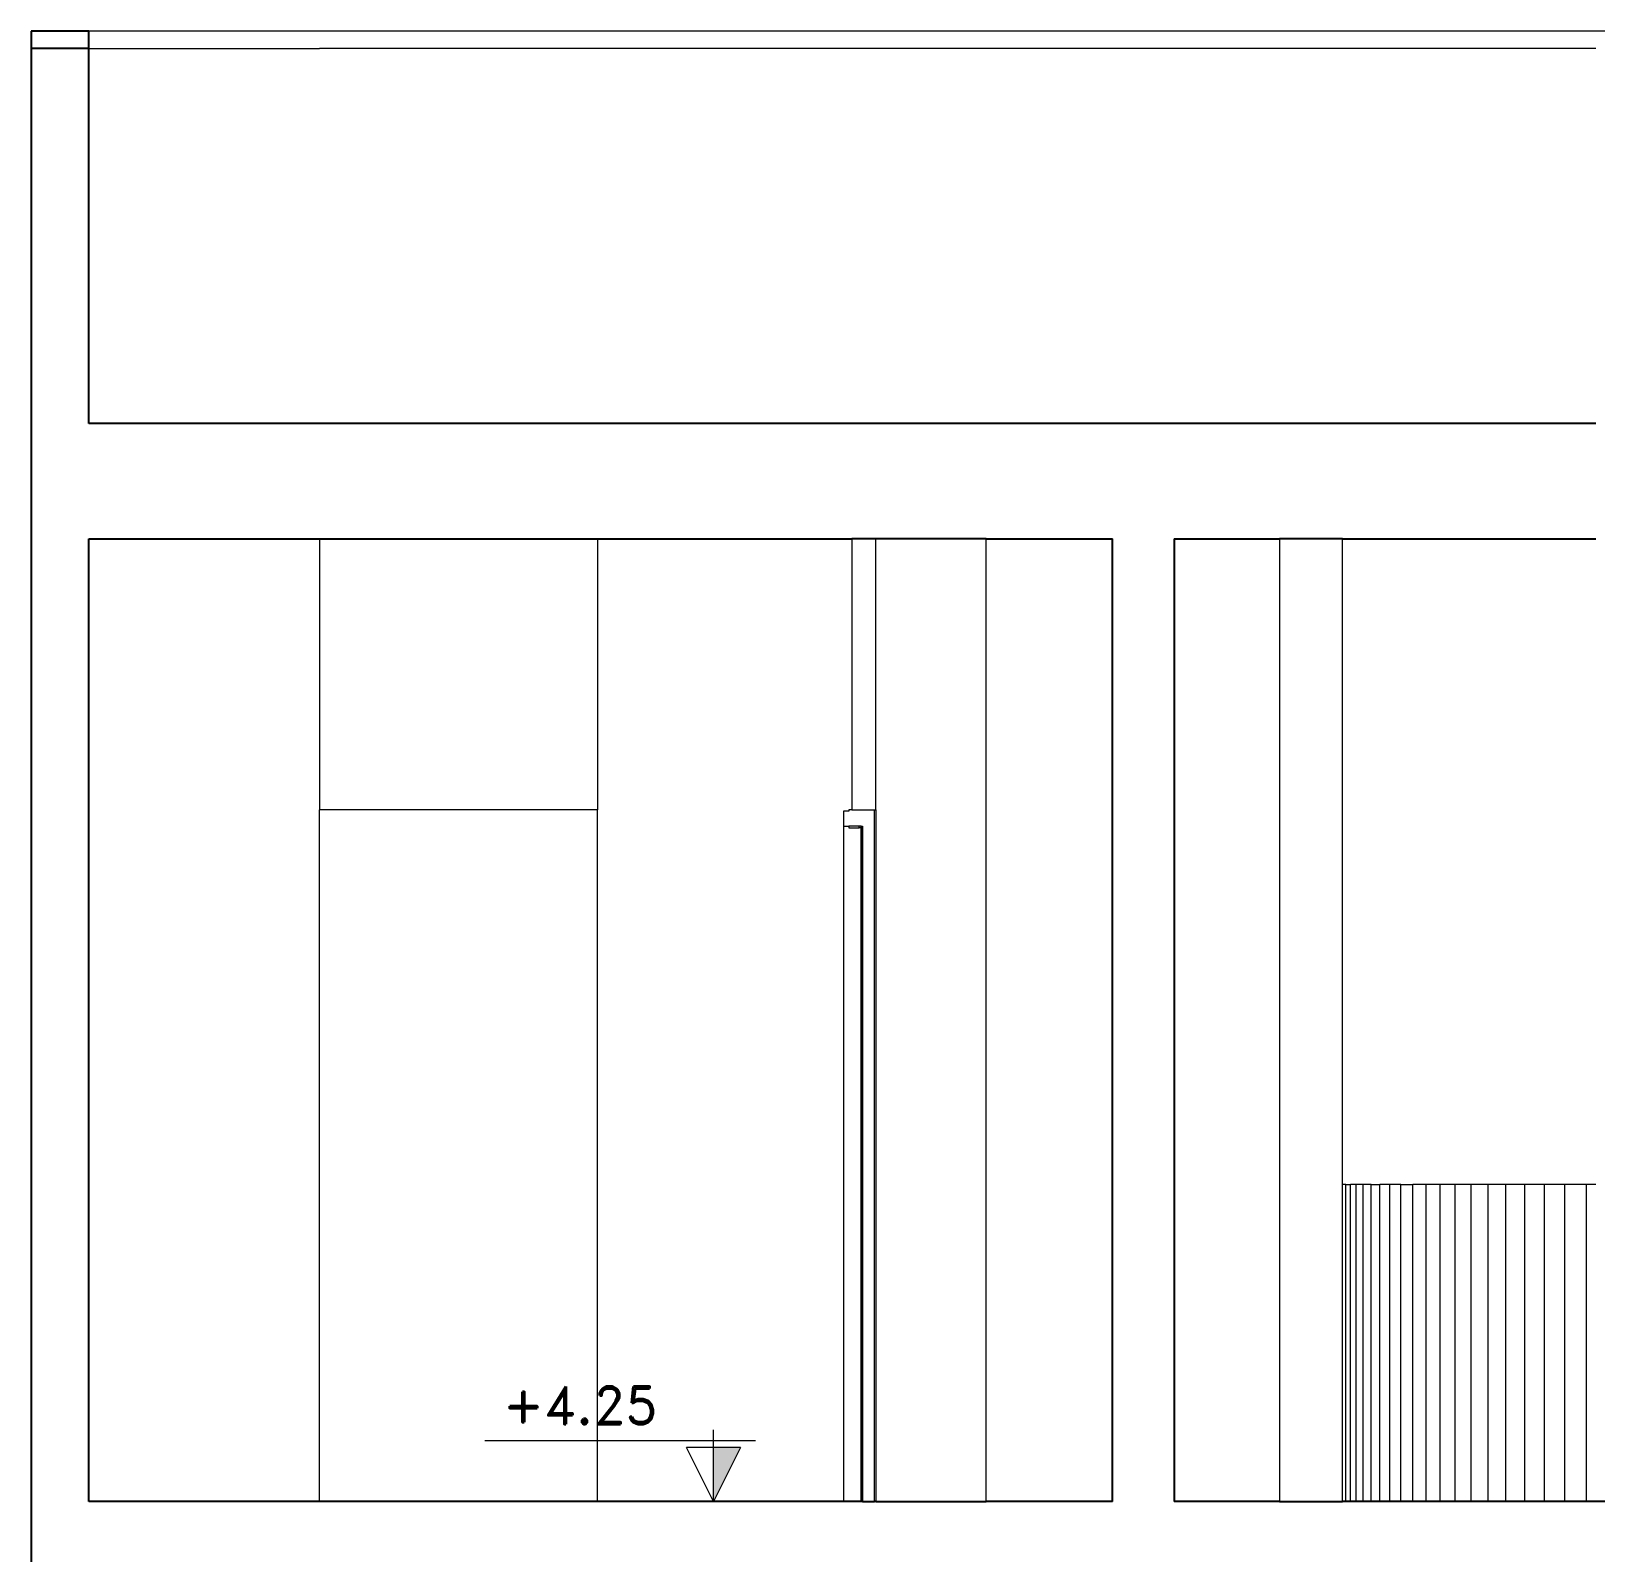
# Model space of a CAD drawing. Header units: metres. Extents: x 294 to 1101, y -498 to -355.
# Drawn here: x 615.46 to 620.89, y -484.09 to -478.82 of the extents above; entities that cross this region are included whole.
import ezdxf

# ---------------------------------------------------------------- set-up
doc = ezdxf.new("R2010")
doc.units = ezdxf.units.M
doc.layers.add('19-JARDINERIA', color=80, linetype='Continuous', lineweight=0)
doc.layers.add('D', color=2, linetype='Continuous', lineweight=13)
doc.layers.add('SectionCutEdges', color=7, linetype='Continuous')
doc.styles.add('ROMAND', font='romand.shx', dxfattribs={"height": 0.2})

msp = doc.modelspace()

# ---------------------------------------------------------------- linework, layer by layer
for p, q in [((619.2136, -483.9176), (619.2136, -480.5776)), ((619.428, -480.5776), (619.428, -483.9176))]:
    msp.add_line(p, q)
at = {"layer": '19-JARDINERIA', "color": 251}
for p, q in [((616.4644, -478.8176), (615.6644, -478.8176)), ((620.6892, -478.8176), (616.4644, -478.8176)), ((620.8892, -478.8176), (620.6892, -478.8176)), ((625.5486, -478.8176), (620.8892, -478.8176)), ((615.6644, -478.8776), (616.4644, -478.8776)), ((620.6892, -478.8776), (616.4644, -478.8776)), ((620.8892, -478.8776), (620.6892, -478.8776)), ((616.4644, -480.5776), (616.4644, -481.5176)), ((617.4279, -480.5776), (617.4279, -481.5176)), ((618.3099, -480.5776), (618.3099, -481.5176)), ((618.3925, -481.5176), (618.3925, -480.5776)), ((618.7753, -483.9176), (618.7753, -480.5776)), ((619.7927, -480.5776), (619.7927, -483.9176)), ((620.0114, -482.8176), (620.0114, -480.5776)), ((616.4644, -483.9176), (616.4644, -481.5176)), ((617.4279, -481.5176), (616.4644, -481.5176)), ((617.4279, -483.9176), (617.4279, -481.5176)), ((618.2806, -481.5229), (618.2806, -481.5751)), ((618.299, -481.5229), (618.2806, -481.5229)), ((618.299, -481.5176), (618.299, -481.5229)), ((618.3099, -481.5176), (618.299, -481.5176)), ((618.3099, -481.5176), (618.3887, -481.5176)), ((618.3887, -483.9176), (618.3887, -481.5176)), ((618.3887, -481.5176), (618.3925, -481.5176)), ((618.3925, -481.5176), (618.3925, -483.9176)), ((618.2806, -481.5751), (618.2806, -483.9176)), ((618.2806, -481.5751), (618.299, -481.5751)), ((618.299, -481.5751), (618.299, -481.5804)), ((618.3357, -481.5751), (618.299, -481.5751)), ((618.299, -481.5804), (618.3357, -481.5804)), ((618.3357, -481.5804), (618.3357, -481.5751)), ((618.3422, -481.5751), (618.3357, -481.5751)), ((618.3422, -481.5804), (618.3357, -481.5804)), ((618.3422, -481.5751), (618.3454, -481.5751)), ((618.3422, -481.5804), (618.3422, -481.5751)), ((618.3423, -481.5804), (618.3422, -481.5804)), ((618.3422, -483.9176), (618.3422, -481.5804)), ((618.3423, -481.5804), (618.3423, -483.9176)), ((618.3454, -481.5751), (618.3462, -481.5751)), ((618.3454, -481.5751), (618.3454, -483.9176)), ((618.3462, -481.5751), (618.3462, -483.9176)), ((620.0228, -482.8176), (620.0114, -482.8176)), ((620.0114, -483.9176), (620.0114, -482.8176)), ((620.0228, -483.9176), (620.0228, -482.8176)), ((620.0228, -482.8176), (620.0391, -482.8176)), ((620.0391, -483.9176), (620.0391, -482.8176)), ((620.0442, -482.8176), (620.0391, -482.8176)), ((620.059, -482.8176), (620.0442, -482.8176)), ((620.059, -483.9176), (620.059, -482.8176)), ((620.0827, -482.8176), (620.059, -482.8176)), ((620.0827, -483.9176), (620.0827, -482.8176)), ((620.11, -482.8176), (620.0827, -482.8176)), ((620.11, -483.9176), (620.11, -482.8176)), ((620.11, -482.8176), (620.141, -482.8176)), ((620.141, -483.9176), (620.141, -482.8176)), ((620.155, -482.8176), (620.141, -482.8176)), ((620.1756, -482.8176), (620.155, -482.8176)), ((620.1756, -483.9176), (620.1756, -482.8176)), ((620.2138, -482.8176), (620.1756, -482.8176)), ((620.2138, -483.9176), (620.2138, -482.8176)), ((620.2138, -482.8176), (620.2555, -482.8176)), ((620.2555, -483.9176), (620.2555, -482.8176)), ((620.2692, -482.8176), (620.2555, -482.8176)), ((620.3007, -482.8176), (620.2692, -482.8176)), ((620.3007, -483.9176), (620.3007, -482.8176)), ((620.3494, -482.8176), (620.3007, -482.8176)), ((620.3494, -483.9176), (620.3494, -482.8176)), ((620.3869, -482.8176), (620.3494, -482.8176)), ((620.4015, -482.8176), (620.3869, -482.8176)), ((620.4015, -483.9176), (620.4015, -482.8176)), ((620.4569, -482.8176), (620.4015, -482.8176)), ((620.4569, -483.9176), (620.4569, -482.8176)), ((620.5078, -482.8176), (620.4569, -482.8176)), ((620.5157, -482.8176), (620.5078, -482.8176)), ((620.5157, -483.9176), (620.5157, -482.8176)), ((620.5777, -482.8176), (620.5157, -482.8176)), ((620.5777, -483.9176), (620.5777, -482.8176)), ((620.6319, -482.8176), (620.5777, -482.8176)), ((620.6429, -482.8176), (620.6319, -482.8176)), ((620.6429, -483.9176), (620.6429, -482.8176)), ((620.7112, -482.8176), (620.6429, -482.8176)), ((620.7112, -483.9176), (620.7112, -482.8176)), ((620.7591, -482.8176), (620.7112, -482.8176)), ((620.7826, -482.8176), (620.7591, -482.8176)), ((620.7826, -483.9176), (620.7826, -482.8176)), ((620.8569, -482.8176), (620.7826, -482.8176)), ((620.8569, -483.9176), (620.8569, -482.8176)), ((620.8892, -482.8176), (620.8569, -482.8176))]:
    msp.add_line(p, q, dxfattribs=at)
at = {"layer": 'D'}
for p, q in [((617.8299, -483.9176), (617.8299, -483.6689)), ((617.8299, -483.9176), (617.8299, -483.6689)), ((617.9762, -483.7064), (617.0375, -483.7064)), ((617.9762, -483.7064), (617.0375, -483.7064)), ((617.9238, -483.7299), (617.7361, -483.7299)), ((617.8299, -483.9176), (617.7361, -483.7299)), ((617.9238, -483.7299), (617.7361, -483.7299)), ((617.8299, -483.9176), (617.7361, -483.7299)), ((617.9238, -483.7299), (617.8299, -483.9176)), ((617.9238, -483.7299), (617.8299, -483.9176))]:
    msp.add_line(p, q, dxfattribs=at)
msp.add_solid([(617.9238, -483.7299), (617.8299, -483.7299), (617.8299, -483.9176)], dxfattribs=at)
msp.add_solid([(617.9238, -483.7299), (617.8299, -483.7299), (617.8299, -483.9176)], dxfattribs=at)
at = {"layer": 'SectionCutEdges'}
for p, q in [((615.4644, -478.8176), (615.4644, -478.8776)), ((615.6644, -478.8176), (615.4644, -478.8176)), ((615.6644, -478.8776), (615.6644, -478.8176)), ((615.6644, -478.8776), (615.4644, -478.8776)), ((615.4644, -478.8776), (615.4644, -479.9776)), ((615.6644, -479.9776), (615.6644, -478.8776)), ((615.4644, -479.9776), (615.4644, -480.1776)), ((615.6644, -480.1776), (615.6644, -479.9776)), ((615.4644, -480.1776), (615.4644, -480.5776)), ((616.4644, -480.1776), (615.6644, -480.1776)), ((620.6892, -480.1776), (616.4644, -480.1776)), ((620.8892, -480.1776), (620.6892, -480.1776)), ((615.4644, -480.5776), (615.4644, -483.9176)), ((615.6644, -483.9176), (615.6644, -480.5776)), ((615.6644, -480.5776), (616.4644, -480.5776)), ((616.4644, -480.5776), (617.4279, -480.5776)), ((617.4279, -480.5776), (618.3099, -480.5776)), ((618.3925, -480.5776), (618.3099, -480.5776)), ((618.7753, -480.5776), (618.3925, -480.5776)), ((618.7753, -480.5776), (618.7818, -480.5776)), ((618.7818, -480.5776), (618.8451, -480.5776)), ((618.8451, -480.5776), (618.908, -480.5776)), ((618.908, -480.5776), (618.9702, -480.5776)), ((618.9702, -480.5776), (619.032, -480.5776)), ((619.032, -480.5776), (619.0931, -480.5776)), ((619.0931, -480.5776), (619.1536, -480.5776)), ((619.1536, -480.5776), (619.2136, -480.5776)), ((619.428, -480.5776), (619.7927, -480.5776)), ((620.0114, -480.5776), (619.7927, -480.5776)), ((620.0114, -480.5776), (620.0442, -480.5776)), ((620.0442, -480.5776), (620.155, -480.5776)), ((620.155, -480.5776), (620.2692, -480.5776)), ((620.2692, -480.5776), (620.3869, -480.5776)), ((620.3869, -480.5776), (620.5078, -480.5776)), ((620.5078, -480.5776), (620.6319, -480.5776)), ((620.6319, -480.5776), (620.7591, -480.5776)), ((620.7591, -480.5776), (620.8892, -480.5776)), ((615.4644, -483.9176), (615.4644, -484.3165)), ((616.4644, -483.9176), (615.6644, -483.9176)), ((617.4279, -483.9176), (616.4644, -483.9176)), ((618.2806, -483.9176), (617.4279, -483.9176)), ((618.3422, -483.9176), (618.2806, -483.9176)), ((618.3423, -483.9176), (618.3422, -483.9176)), ((618.3454, -483.9176), (618.3423, -483.9176)), ((618.3462, -483.9176), (618.3454, -483.9176)), ((618.3462, -483.9176), (618.3887, -483.9176)), ((618.3925, -483.9176), (618.3887, -483.9176)), ((618.3925, -483.9176), (618.7753, -483.9176)), ((618.7818, -483.9176), (618.7753, -483.9176)), ((618.8451, -483.9176), (618.7818, -483.9176)), ((618.908, -483.9176), (618.8451, -483.9176)), ((618.9702, -483.9176), (618.908, -483.9176)), ((619.032, -483.9176), (618.9702, -483.9176)), ((619.0931, -483.9176), (619.032, -483.9176)), ((619.1536, -483.9176), (619.0931, -483.9176)), ((619.2136, -483.9176), (619.1536, -483.9176)), ((619.7927, -483.9176), (619.428, -483.9176)), ((619.7927, -483.9176), (620.0114, -483.9176)), ((620.0228, -483.9176), (620.0114, -483.9176)), ((620.0391, -483.9176), (620.0228, -483.9176)), ((620.059, -483.9176), (620.0391, -483.9176)), ((620.0827, -483.9176), (620.059, -483.9176)), ((620.11, -483.9176), (620.0827, -483.9176)), ((620.141, -483.9176), (620.11, -483.9176)), ((620.1756, -483.9176), (620.141, -483.9176)), ((620.2138, -483.9176), (620.1756, -483.9176)), ((620.2555, -483.9176), (620.2138, -483.9176)), ((620.3007, -483.9176), (620.2555, -483.9176)), ((620.3494, -483.9176), (620.3007, -483.9176)), ((620.4015, -483.9176), (620.3494, -483.9176)), ((620.4569, -483.9176), (620.4015, -483.9176)), ((620.5157, -483.9176), (620.4569, -483.9176)), ((620.5777, -483.9176), (620.5157, -483.9176)), ((620.6429, -483.9176), (620.5777, -483.9176)), ((620.7112, -483.9176), (620.6429, -483.9176)), ((620.7826, -483.9176), (620.7112, -483.9176)), ((620.8569, -483.9176), (620.7826, -483.9176)), ((620.9342, -483.9176), (620.8569, -483.9176))]:
    msp.add_line(p, q, dxfattribs=at)

# ---------------------------------------------------------------- texts
at = {"layer": 'D', "style": 'ROMAND'}
msp.add_text('+4.25', height=0.13003, dxfattribs=at).set_placement((617.1012, -483.6487))

doc.saveas('drawing.dxf')
